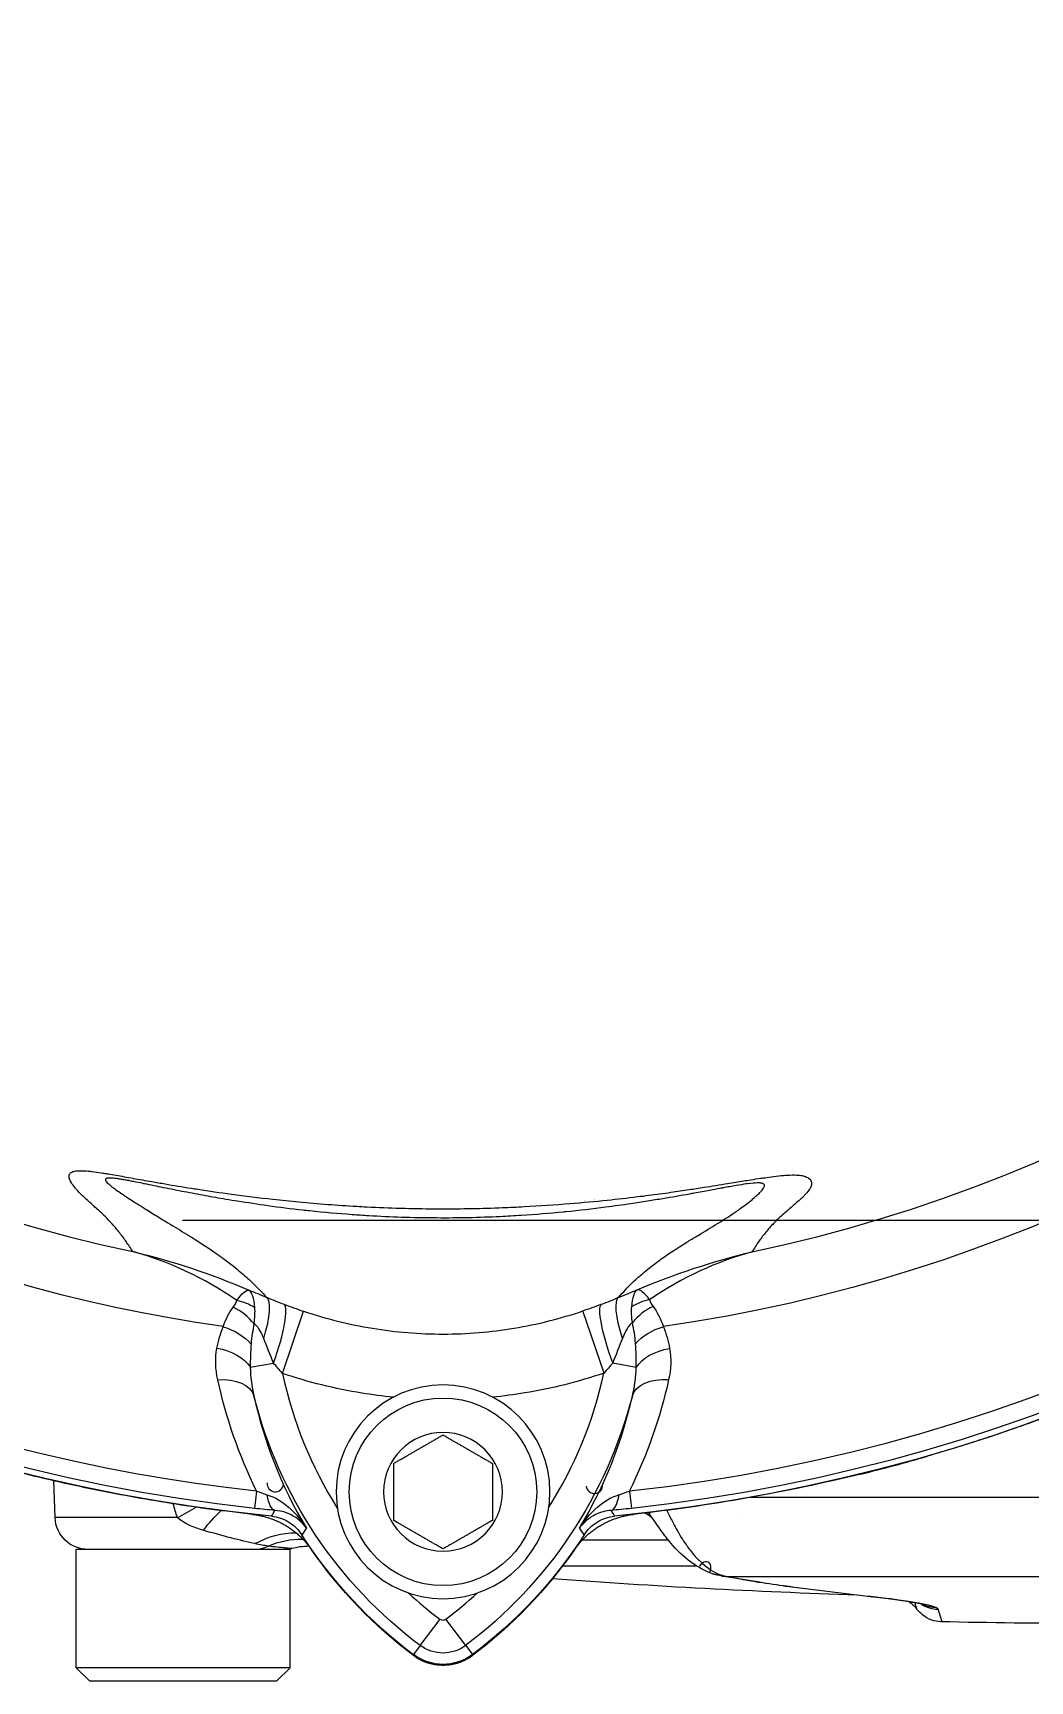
# Model space of a CAD drawing. Header units: millimetres. Extents: x 553637 to 584936, y 5008 to 53898.
# Drawn here: x 559828.5 to 559889.1, y 33116 to 33216.2 of the extents above; entities that cross this region are included whole.
import ezdxf

# ---------------------------------------------------------------- set-up
doc = ezdxf.new("R2010")
doc.units = ezdxf.units.MM
doc.header["$LTSCALE"] = 10
doc.header["$MEASUREMENT"] = 0
doc.layers.add('2', color=2, linetype='Continuous')

msp = doc.modelspace()

# ---------------------------------------------------------------- linework, layer by layer
at = {"layer": '2'}
msp.add_line((559897.56, 33143.99, 9.82), (559837.56, 33143.99, 9.82), dxfattribs=at)
at = {"layer": '2', "extrusion": (-1, 1.31047e-06, 1.33332e-29)}
for p, q in [((559843.65, 33134.69), (559844.92, 33138.47)), ((559863.2, 33134.71), (559861.92, 33138.49)), ((559841.69, 33135.06), (559843.1, 33135.32)), ((559865.16, 33135.05), (559863.73, 33135.32)), ((559829.83, 33125.92), (559829.75, 33128.16)), ((559842.07, 33127.54), (559841.95, 33126.48)), ((559864.75, 33127.54), (559864.87, 33126.48)), ((559916.7, 33127.14), (559872.08, 33127.14)), ((559837.26, 33125.92), (559829.83, 33125.92)), ((559844.11, 33123.99), (559831.11, 33123.99)), ((559831.11, 33116.79), (559831.11, 33123.99)), ((559844.11, 33116.79), (559844.11, 33123.99)), ((559867.12, 33124.55), (559861.87, 33124.55)), ((559860.7, 33122.99), (559868.8, 33122.99)), ((559870.61, 33122.35), (559914.6, 33122.35)), ((559873.94, 33121.81), (559873.94, 33121.81)), ((559882.11, 33120.74), (559882.21, 33120.36)), ((559883.76, 33119.58), (559883.52, 33120.36)), ((559852.03, 33118.15), (559853.23, 33119.75)), ((559854.79, 33118.15), (559853.59, 33119.75)), ((559852.03, 33118.15), (559851.61, 33117.59)), ((559854.79, 33118.15), (559855.2, 33117.59)), ((559844.11, 33116.79), (559831.11, 33116.79)), ((559831.91, 33115.99), (559831.11, 33116.79)), ((559843.31, 33115.99), (559844.11, 33116.79)), ((559831.91, 33115.99), (559843.31, 33115.99))]:
    msp.add_line(p, q, dxfattribs=at)
at = {"layer": '2', "extrusion": (3.3667e-22, 2.56909e-16, -1)}
for radius in [6.5, 3.61]:
    msp.add_circle((-559853.41, 33127.49), radius, dxfattribs=at)
at = {"layer": '2'}
msp.add_circle((559853.41, 33127.49), 5.7, dxfattribs=at)
for centre, radius, start, end in [((559853.41, 33231.49), 91.36, 101.9162, 258.0836), ((559853.41, 33231.49), 91.36, 281.878, 78.1218), ((559853.41, 33231.49), 104.56, 276.2287, 353.7751), ((559853.41, 33231.49), 104.56, 200.1521, 263.7751), ((559868.38, 33140), 25.3, 192.1333, 212.2334), ((559838.28, 33140.15), 25.5, 327.6578, 347.6869), ((559853.41, 33231.48), 106, 283.8639, 286.1361), ((559843.21, 33127.99), 0.5, 174.6504, 354.6504), ((559862.62, 33127.89), 0.5, 185.3547, 5.3547), ((559868.38, 33140), 25.3, 227.5579, 233.2015), ((559838.28, 33140.15), 25.5, 306.8698, 312.457), ((559853.41, 33119.99), 0.3, 233.13, 306.8698)]:
    msp.add_arc(centre, radius, start, end, dxfattribs=at)
at = {"layer": '2', "extrusion": (3.3667e-22, 2.56909e-16, -1)}
for centre, radius, start, end in [((-559853.41, 33231.49), 105.99, 275.6479, 354.351), ((-559853.41, 33231.49), 105.99, 185.6479, 264.351), ((-559853.41, 33231.49), 105.63, 276.2249, 353.7714), ((-559853.41, 33231.49), 105.63, 186.2249, 263.7714), ((-559853.41, 33231.49), 94.9, 188.0915, 261.884), ((-559853.41, 33231.49), 94.9, 278.0915, 341.1672), ((-559868.38, 33140), 27.3, 306.8037, 345.8341), ((-559838.28, 33140.15), 27.5, 194.3449, 233.1302), ((-559879.81, 33132.96), 4.5, 226.9722, 227.1597), ((-559879.81, 33132.96), 4.5, 282.8403, 283.0287), ((-559831.82, 33125.99), 2, 270.0001, 358.0001), ((-559868.38, 33140), 27.99, 306.8053, 327.2755), ((-559838.28, 33140.15), 28.2, 212.7999, 233.1302), ((-559892.61, 33560.63), 439.64, 271.8257, 274.2449), ((-559880.63, 33119.15), 2, 123.9348, 142.5477), ((-559892.61, 33528.58), 409.09, 268.7485, 271.2516), ((-559853.41, 33119.99), 2.3, 233.1302, 306.87), ((-559853.41, 33119.99), 2.99, 233.1302, 306.87)]:
    msp.add_arc(centre, radius, start, end, dxfattribs=at)
for centre, major_axis, ratio, start_param, end_param in [((559840.59, 33137.12), (-2.4, 0.71), 0.810051, 1.446094, 1.924912), ((559864.5, 33135.18), (-1.42, 3.74), 0.168615, -1.467827, -0.059072), ((559865.7, 33135.66), (-1.57, 3.68), 0.221611, -1.156846, -0.052714), ((559839.82, 33135.93), (-2.32, 0.94), 0.6313, 1.41416, 2.250939), ((559867.03, 33135.94), (-2.32, -0.93), 0.631919, 0.889402, 1.723254), ((559839.43, 33134.64), (-2.46, 0.44), 0.64256, 1.548457, 2.609814), ((559867.42, 33134.62), (-2.46, -0.42), 0.642659, 0.526226, 1.587579), ((559839.49, 33132.71), (-2.44, -0.55), 0.617656, 1.799084, 3.097202), ((559867.35, 33132.72), (-2.44, 0.55), 0.61716, 0.044369, 1.340389), ((559843.48, 33129.34), (-0.26, -2.99), 0.275932, 0.036317, 0.800399), ((559837.03, 33125.74), (-4.44, -2.5), 0.008339, 1.627164, 1.888203), ((559839.58, 33123.01), (-2.69, -4.33), 0.359614, 1.852564, 2.200678), ((559850.73, 33125.15), (8.91, -0.97), 0.000014, 3.112108, 3.140353), ((559861.78, 33125.77), (-3.21, -0.35), 0.000022, -3.138682, -3.092637), ((559867.64, 33127.21), (-1.61, -1.19), 0.291561, 0, 0.331121), ((559843.81, 33120.13), (-3.12, -4.04), 0.87386, 2.019779, 2.558638), ((559842.09, 33125.99), (0, -2), 0.776204, 5.827424, 6.283185), ((559844.52, 33119.61), (-2.89, -4.2), 0.943611, 2.147553, 2.583501), ((559863.38, 33135.1), (16.86, -17.51), 0.864578, 1.385326, 1.756266), ((559849.36, 33121.92), (-3.97, 2.09), 0.021488, -0.043382, -0.040792), ((559843.43, 33135.1), (-16.86, -17.51), 0.864578, -1.756266, -1.385326), ((559857.43, 33121.91), (3.99, 2.1), 0.021433, 0.040673, 0.044184), ((559869.32, 33122.78), (-0.159, -0.474), 0.678254, 1.75584, 4.897433), ((559879.88, 33120.58), (-3.64, 0.24), 0.111541, -3.421167, -3.183985), ((559853.92, 33120.33), (-1.86, 2.35), 0.133039, 3.141596, 3.148252)]:
    msp.add_ellipse(centre, major_axis=major_axis, ratio=ratio, start_param=start_param, end_param=end_param, dxfattribs=at)
at = {"layer": '2'}
for centre, major_axis, ratio, start_param, end_param in [((559841.07, 33135.66), (-1.57, -3.68), 0.237822, 1.98859, 3.088358), ((559842.3, 33135.17), (-1.41, -3.74), 0.17634, 1.67724, 3.083531), ((559761.86, 33232.98), (-112.65, 85.87), 0.396405, 2.880715, 2.899209), ((559866.24, 33137.15), (-2.39, -0.72), 0.813327, -1.699688, -1.229841), ((559840.39, 33136.81), (-1.79, 1.74), 0.69597, 4.517015, 5.186106), ((559866.45, 33136.85), (-1.78, -1.76), 0.698392, -2.053067, -1.393924), ((559863.34, 33129.34), (-0.26, 2.99), 0.276748, 3.177919, 3.941499), ((559870.72, 33124.34), (0.34, 1.97), 0.737239, 6.023578, 6.024808), ((559870.44, 33124.41), (-0.64, -1.9), 0.678253, 0, 0.301748), ((559870.72, 33124.34), (0.34, 1.97), 0.737239, 3.141593, 3.298035), ((559872.75, 33123.99), (0.32, 1.97), 0.744152, 3.141593, 3.291138), ((559874.39, 33123.75), (0.27, 1.98), 0.682034, 3.141593, 3.272403), ((559879.63, 33123.11), (0.22, 1.99), 0.687067, 3.141593, 3.256367), ((559883.56, 33122.35), (-1.91, -0.59), 0.997905, 0.717961, 1.251218), ((559883.43, 33122.46), (-0.84, -1.81), 0.98699, 0.028233, 0.418273), ((559852.9, 33120.33), (-1.86, -2.35), 0.133014, 0, 0.006658)]:
    msp.add_ellipse(centre, major_axis=major_axis, ratio=ratio, start_param=start_param, end_param=end_param, dxfattribs=at)
for points, degree, knots in [([(559958.73, 33219.56), (559957.13, 33205.36), (559953.12, 33191.42), (559946.79, 33178.3), (559932.09, 33157.72), (559912.21, 33142.33), (559902.95, 33136.86), (559893.09, 33132.62), (559882.87, 33129.66)], 5, [-0.9996129, -0.9996129, -0.9996129, -0.9996129, -0.9996129, -0.9996129, -0.5, -0.5, -0.5, -0.1279723, -0.1279723, -0.1279723, -0.1279723, -0.1279723, -0.1279723]), ([(559834.54, 33142.1), (559834.42, 33142.3), (559834.28, 33142.5), (559834.14, 33142.71), (559834.08, 33142.8), (559834.02, 33142.88), (559833.95, 33142.97), (559833.89, 33143.05), (559833.82, 33143.14), (559833.75, 33143.23), (559833.62, 33143.4), (559833.47, 33143.58), (559833.31, 33143.76), (559833.27, 33143.8), (559833.23, 33143.84), (559833.19, 33143.88), (559833.06, 33144.03), (559832.92, 33144.17), (559832.77, 33144.32), (559832.76, 33144.33), (559832.74, 33144.35), (559832.72, 33144.37), (559832.55, 33144.53), (559832.36, 33144.7), (559832.17, 33144.87), (559832.16, 33144.88), (559832.15, 33144.89), (559832.14, 33144.9), (559831.96, 33145.06), (559831.78, 33145.23), (559831.6, 33145.39), (559831.57, 33145.42), (559831.53, 33145.46), (559831.49, 33145.49), (559831.35, 33145.63), (559831.22, 33145.76), (559831.11, 33145.89), (559831.05, 33145.95), (559831.01, 33146.01), (559830.96, 33146.07), (559830.89, 33146.16), (559830.83, 33146.25), (559830.78, 33146.33), (559830.78, 33146.34), (559830.77, 33146.35), (559830.77, 33146.35), (559830.73, 33146.43), (559830.7, 33146.51), (559830.68, 33146.58), (559830.67, 33146.64), (559830.66, 33146.7), (559830.68, 33146.75), (559830.68, 33146.77), (559830.69, 33146.78), (559830.69, 33146.79), (559830.71, 33146.84), (559830.75, 33146.88), (559830.8, 33146.91), (559830.83, 33146.93), (559830.86, 33146.94), (559830.9, 33146.96), (559830.96, 33146.98), (559831.04, 33147), (559831.15, 33147.01), (559831.23, 33147.01), (559831.34, 33147.02), (559831.47, 33147.01), (559831.48, 33147.01), (559831.49, 33147.01), (559831.5, 33147.01), (559831.63, 33147.01), (559831.78, 33146.99), (559831.96, 33146.98), (559831.99, 33146.97), (559832.02, 33146.97), (559832.06, 33146.96), (559832.23, 33146.94), (559832.43, 33146.92), (559832.65, 33146.88), (559832.69, 33146.88), (559832.74, 33146.87), (559832.78, 33146.86), (559832.88, 33146.85), (559832.97, 33146.83), (559833.07, 33146.82), (559833.21, 33146.79), (559833.37, 33146.77), (559833.53, 33146.74), (559833.85, 33146.68), (559834.2, 33146.62), (559834.56, 33146.56), (559834.57, 33146.56), (559834.57, 33146.56), (559834.57, 33146.55), (559834.94, 33146.49), (559835.32, 33146.42), (559835.71, 33146.35), (559835.98, 33146.31), (559836.25, 33146.26), (559836.52, 33146.21), (559837.03, 33146.12), (559837.56, 33146.04), (559838.09, 33145.95), (559838.23, 33145.93), (559838.37, 33145.91), (559838.51, 33145.89), (559839.18, 33145.78), (559839.86, 33145.68), (559840.54, 33145.59), (559840.54, 33145.59), (559840.55, 33145.59), (559840.55, 33145.59), (559841.38, 33145.48), (559842.22, 33145.37), (559843.07, 33145.28), (559843.59, 33145.22), (559844.12, 33145.17), (559844.64, 33145.12), (559845.81, 33145.01), (559846.99, 33144.92), (559848.16, 33144.85), (559848.37, 33144.84), (559848.57, 33144.83), (559848.78, 33144.82), (559850.15, 33144.75), (559851.53, 33144.71), (559852.91, 33144.7), (559853.03, 33144.7), (559853.15, 33144.7), (559853.27, 33144.7), (559854.52, 33144.7), (559855.78, 33144.72), (559857.03, 33144.77), (559857.47, 33144.79), (559857.91, 33144.81), (559858.35, 33144.83), (559859.28, 33144.88), (559860.21, 33144.94), (559861.14, 33145.02), (559861.89, 33145.08), (559862.65, 33145.15), (559863.4, 33145.23), (559864.01, 33145.29), (559864.62, 33145.36), (559865.23, 33145.44), (559865.46, 33145.46), (559865.69, 33145.49), (559865.91, 33145.52), (559866.37, 33145.58), (559866.82, 33145.64), (559867.27, 33145.7), (559867.64, 33145.76), (559868.01, 33145.81), (559868.37, 33145.87), (559868.68, 33145.91), (559868.98, 33145.96), (559869.28, 33146.01), (559869.77, 33146.08), (559870.25, 33146.16), (559870.71, 33146.24), (559870.88, 33146.26), (559871.04, 33146.29), (559871.21, 33146.32), (559871.53, 33146.37), (559871.83, 33146.42), (559872.12, 33146.46), (559872.34, 33146.5), (559872.54, 33146.53), (559872.73, 33146.56), (559872.81, 33146.57), (559872.9, 33146.58), (559872.97, 33146.59), (559873.17, 33146.62), (559873.34, 33146.64), (559873.5, 33146.66), (559873.73, 33146.69), (559873.93, 33146.71), (559874.11, 33146.73), (559874.18, 33146.73), (559874.24, 33146.74), (559874.3, 33146.74), (559874.56, 33146.76), (559874.75, 33146.76), (559874.91, 33146.75), (559874.97, 33146.75), (559875.04, 33146.74), (559875.09, 33146.74), (559875.2, 33146.72), (559875.29, 33146.71), (559875.37, 33146.68), (559875.43, 33146.67), (559875.48, 33146.65), (559875.52, 33146.63), (559875.57, 33146.61), (559875.6, 33146.59), (559875.64, 33146.57), (559875.68, 33146.54), (559875.72, 33146.51), (559875.74, 33146.47), (559875.8, 33146.4), (559875.82, 33146.33), (559875.82, 33146.25), (559875.82, 33146.18), (559875.81, 33146.11), (559875.78, 33146.04), (559875.75, 33145.97), (559875.71, 33145.9), (559875.66, 33145.83), (559875.58, 33145.73), (559875.49, 33145.62), (559875.38, 33145.5), (559875.33, 33145.45), (559875.28, 33145.4), (559875.22, 33145.35), (559875.07, 33145.21), (559874.89, 33145.06), (559874.72, 33144.91), (559874.69, 33144.89), (559874.67, 33144.86), (559874.64, 33144.84), (559874.55, 33144.76), (559874.46, 33144.68), (559874.37, 33144.61), (559874.26, 33144.51), (559874.15, 33144.42), (559874.05, 33144.33), (559874.04, 33144.32), (559874.04, 33144.32), (559874.03, 33144.31), (559873.85, 33144.15), (559873.69, 33144), (559873.55, 33143.85), (559873.52, 33143.81), (559873.49, 33143.78), (559873.46, 33143.75), (559873.28, 33143.57), (559873.13, 33143.39), (559872.99, 33143.21), (559872.91, 33143.12), (559872.84, 33143.03), (559872.77, 33142.94), (559872.71, 33142.86), (559872.66, 33142.78), (559872.6, 33142.7), (559872.46, 33142.49), (559872.33, 33142.29), (559872.21, 33142.08)], 3, [0, 0, 0, 0, 0.0073551, 0.0073551, 0.0073551, 0.010394, 0.010394, 0.010394, 0.013396, 0.013396, 0.013396, 0.0194312, 0.0194312, 0.0194312, 0.0207879, 0.0207879, 0.0207879, 0.0254574, 0.0254574, 0.0254574, 0.0259849, 0.0259849, 0.0259849, 0.0311819, 0.0311819, 0.0311819, 0.0314695, 0.0314695, 0.0314695, 0.0363788, 0.0363788, 0.0363788, 0.0374781, 0.0374781, 0.0374781, 0.0415758, 0.0415758, 0.0415758, 0.0435015, 0.0435015, 0.0435015, 0.0465214, 0.0465214, 0.0465214, 0.0467728, 0.0467728, 0.0467728, 0.0495477, 0.0495477, 0.0495477, 0.0519698, 0.0519698, 0.0519698, 0.0525741, 0.0525741, 0.0525741, 0.0545682, 0.0545682, 0.0545682, 0.0555941, 0.0555941, 0.0555941, 0.0571667, 0.0571667, 0.0571667, 0.058466, 0.058466, 0.058466, 0.0585631, 0.0585631, 0.0585631, 0.0597652, 0.0597652, 0.0597652, 0.0599771, 0.0599771, 0.0599771, 0.0610645, 0.0610645, 0.0610645, 0.061284, 0.061284, 0.061284, 0.0617141, 0.0617141, 0.0617141, 0.0623637, 0.0623637, 0.0623637, 0.0636522, 0.0636522, 0.0636522, 0.063663, 0.063663, 0.063663, 0.0649622, 0.0649622, 0.0649622, 0.0658562, 0.0658562, 0.0658562, 0.0675607, 0.0675607, 0.0675607, 0.0680166, 0.0680166, 0.0680166, 0.0701483, 0.0701483, 0.0701483, 0.0701592, 0.0701592, 0.0701592, 0.0727577, 0.0727577, 0.0727577, 0.0743701, 0.0743701, 0.0743701, 0.0779546, 0.0779546, 0.0779546, 0.0785782, 0.0785782, 0.0785782, 0.0827837, 0.0827837, 0.0827837, 0.0831516, 0.0831516, 0.0831516, 0.0869947, 0.0869947, 0.0869947, 0.0883486, 0.0883486, 0.0883486, 0.091215, 0.091215, 0.091215, 0.0935456, 0.0935456, 0.0935456, 0.0954408, 0.0954408, 0.0954408, 0.096144, 0.096144, 0.096144, 0.0975681, 0.0975681, 0.0975681, 0.0987425, 0.0987425, 0.0987425, 0.0997244, 0.0997244, 0.0997244, 0.101341, 0.101341, 0.101341, 0.1019302, 0.1019302, 0.1019302, 0.1030834, 0.1030834, 0.1030834, 0.1039395, 0.1039395, 0.1039395, 0.1043182, 0.1043182, 0.1043182, 0.1052388, 0.1052388, 0.1052388, 0.106538, 0.106538, 0.106538, 0.1070452, 0.1070452, 0.1070452, 0.1091365, 0.1091365, 0.1091365, 0.1100122, 0.1100122, 0.1100122, 0.111735, 0.111735, 0.111735, 0.1130497, 0.1130497, 0.1130497, 0.1143335, 0.1143335, 0.1143335, 0.1161082, 0.1161082, 0.1161082, 0.1195304, 0.1195304, 0.1195304, 0.1222454, 0.1222454, 0.1222454, 0.1247274, 0.1247274, 0.1247274, 0.1283459, 0.1283459, 0.1283459, 0.1299244, 0.1299244, 0.1299244, 0.1344207, 0.1344207, 0.1344207, 0.1351214, 0.1351214, 0.1351214, 0.137456, 0.137456, 0.137456, 0.1403183, 0.1403183, 0.1403183, 0.1404934, 0.1404934, 0.1404934, 0.1455153, 0.1455153, 0.1455153, 0.1465796, 0.1465796, 0.1465796, 0.1526784, 0.1526784, 0.1526784, 0.1559093, 0.1559093, 0.1559093, 0.158787, 0.158787, 0.158787, 0.1663032, 0.1663032, 0.1663032, 0.1663032]), ([(559864.09, 33139.31), (559864.35, 33139.62), (559864.64, 33139.93), (559864.98, 33140.26), (559865, 33140.28), (559865.02, 33140.29), (559865.04, 33140.31), (559865.25, 33140.51), (559865.48, 33140.71), (559865.74, 33140.92), (559865.88, 33141.04), (559866.03, 33141.16), (559866.2, 33141.29), (559866.32, 33141.38), (559866.45, 33141.48), (559866.59, 33141.58), (559866.71, 33141.67), (559866.84, 33141.76), (559866.97, 33141.85), (559867.18, 33141.99), (559867.4, 33142.14), (559867.63, 33142.29), (559867.71, 33142.34), (559867.8, 33142.4), (559867.89, 33142.45), (559868, 33142.52), (559868.11, 33142.59), (559868.23, 33142.67), (559868.44, 33142.79), (559868.65, 33142.92), (559868.87, 33143.05), (559868.9, 33143.07), (559868.93, 33143.09), (559868.96, 33143.1), (559869.33, 33143.33), (559869.73, 33143.57), (559870.11, 33143.81), (559870.13, 33143.82), (559870.15, 33143.83), (559870.18, 33143.85), (559870.54, 33144.07), (559870.91, 33144.31), (559871.24, 33144.54), (559871.29, 33144.57), (559871.34, 33144.61), (559871.39, 33144.64), (559871.51, 33144.73), (559871.63, 33144.82), (559871.75, 33144.9), (559871.91, 33145.02), (559872.06, 33145.14), (559872.2, 33145.25), (559872.27, 33145.31), (559872.33, 33145.37), (559872.39, 33145.42), (559872.46, 33145.48), (559872.52, 33145.54), (559872.58, 33145.59), (559872.65, 33145.65), (559872.71, 33145.72), (559872.76, 33145.78), (559872.8, 33145.82), (559872.84, 33145.86), (559872.86, 33145.9), (559872.91, 33145.96), (559872.94, 33146.02), (559872.95, 33146.08), (559872.96, 33146.1), (559872.96, 33146.13), (559872.95, 33146.15), (559872.94, 33146.17), (559872.93, 33146.19), (559872.91, 33146.2), (559872.89, 33146.22), (559872.87, 33146.23), (559872.84, 33146.24), (559872.82, 33146.25), (559872.8, 33146.25), (559872.77, 33146.26), (559872.75, 33146.26), (559872.73, 33146.26), (559872.71, 33146.26), (559872.69, 33146.27), (559872.66, 33146.27), (559872.62, 33146.27), (559872.59, 33146.27), (559872.56, 33146.27), (559872.52, 33146.27), (559872.37, 33146.27), (559872.18, 33146.25), (559871.92, 33146.22), (559871.9, 33146.21), (559871.88, 33146.21), (559871.85, 33146.21), (559871.67, 33146.18), (559871.46, 33146.15), (559871.24, 33146.11), (559871.11, 33146.09), (559870.97, 33146.07), (559870.83, 33146.04), (559870.71, 33146.02), (559870.58, 33146), (559870.45, 33145.97), (559870.38, 33145.96), (559870.31, 33145.95), (559870.25, 33145.93), (559870.05, 33145.9), (559869.84, 33145.86), (559869.64, 33145.82), (559869.32, 33145.76), (559869, 33145.7), (559868.68, 33145.65), (559868.58, 33145.63), (559868.49, 33145.61), (559868.39, 33145.59), (559867.86, 33145.5), (559867.32, 33145.4), (559866.78, 33145.31), (559866.47, 33145.26), (559866.16, 33145.21), (559865.85, 33145.16), (559865.51, 33145.11), (559865.17, 33145.05), (559864.83, 33145), (559864.32, 33144.93), (559863.81, 33144.86), (559863.3, 33144.79), (559862.49, 33144.69), (559861.68, 33144.59), (559860.87, 33144.51), (559860.83, 33144.51), (559860.78, 33144.51), (559860.74, 33144.5), (559859.88, 33144.42), (559859.03, 33144.35), (559858.17, 33144.29), (559857.75, 33144.27), (559857.32, 33144.24), (559856.89, 33144.22), (559855.61, 33144.16), (559854.32, 33144.13), (559853.04, 33144.14), (559852.99, 33144.14), (559852.94, 33144.14), (559852.9, 33144.14), (559851.56, 33144.15), (559850.23, 33144.19), (559848.89, 33144.27), (559848.56, 33144.29), (559848.23, 33144.31), (559847.89, 33144.34), (559847.03, 33144.4), (559846.18, 33144.47), (559845.32, 33144.57), (559845.17, 33144.58), (559845.03, 33144.6), (559844.88, 33144.61), (559844.17, 33144.69), (559843.46, 33144.78), (559842.76, 33144.88), (559842.14, 33144.97), (559841.53, 33145.06), (559840.91, 33145.16), (559840.68, 33145.19), (559840.44, 33145.23), (559840.2, 33145.27), (559839.79, 33145.34), (559839.38, 33145.42), (559838.97, 33145.49), (559838.53, 33145.57), (559838.1, 33145.65), (559837.67, 33145.73), (559837.47, 33145.77), (559837.27, 33145.81), (559837.07, 33145.85), (559836.85, 33145.9), (559836.63, 33145.94), (559836.41, 33145.98), (559836.03, 33146.06), (559835.64, 33146.14), (559835.26, 33146.22), (559835.23, 33146.22), (559835.2, 33146.23), (559835.17, 33146.24), (559834.97, 33146.28), (559834.77, 33146.32), (559834.58, 33146.35), (559834.48, 33146.37), (559834.39, 33146.39), (559834.3, 33146.41), (559834.2, 33146.42), (559834.12, 33146.44), (559834.03, 33146.45), (559833.95, 33146.47), (559833.87, 33146.48), (559833.79, 33146.5), (559833.78, 33146.5), (559833.76, 33146.5), (559833.75, 33146.5), (559833.67, 33146.52), (559833.59, 33146.53), (559833.52, 33146.54), (559833.42, 33146.55), (559833.32, 33146.56), (559833.25, 33146.56), (559833.24, 33146.56), (559833.24, 33146.56), (559833.23, 33146.56), (559833.19, 33146.57), (559833.16, 33146.57), (559833.13, 33146.57), (559833.1, 33146.57), (559833.08, 33146.57), (559833.06, 33146.57), (559833.01, 33146.56), (559832.97, 33146.56), (559832.95, 33146.55), (559832.94, 33146.55), (559832.93, 33146.54), (559832.92, 33146.54), (559832.87, 33146.52), (559832.87, 33146.48), (559832.88, 33146.44), (559832.89, 33146.4), (559832.92, 33146.37), (559832.95, 33146.33), (559833.01, 33146.27), (559833.08, 33146.2), (559833.16, 33146.14), (559833.22, 33146.08), (559833.29, 33146.03), (559833.37, 33145.97), (559833.45, 33145.91), (559833.54, 33145.85), (559833.63, 33145.78), (559833.74, 33145.71), (559833.84, 33145.64), (559833.95, 33145.56), (559834.03, 33145.51), (559834.11, 33145.46), (559834.19, 33145.4), (559834.33, 33145.31), (559834.47, 33145.22), (559834.61, 33145.13), (559834.67, 33145.09), (559834.73, 33145.05), (559834.79, 33145.02), (559834.96, 33144.91), (559835.13, 33144.8), (559835.3, 33144.7), (559835.33, 33144.67), (559835.37, 33144.65), (559835.41, 33144.63), (559835.82, 33144.37), (559836.24, 33144.12), (559836.64, 33143.87), (559836.65, 33143.86), (559836.66, 33143.86), (559836.68, 33143.85), (559837.07, 33143.61), (559837.45, 33143.38), (559837.81, 33143.16), (559837.87, 33143.12), (559837.93, 33143.08), (559838, 33143.04), (559838.3, 33142.86), (559838.58, 33142.68), (559838.85, 33142.51), (559838.96, 33142.43), (559839.07, 33142.36), (559839.18, 33142.29), (559839.38, 33142.15), (559839.56, 33142.02), (559839.74, 33141.9), (559839.89, 33141.79), (559840.04, 33141.69), (559840.18, 33141.58), (559840.29, 33141.5), (559840.4, 33141.41), (559840.51, 33141.33), (559840.69, 33141.19), (559840.85, 33141.06), (559841, 33140.93), (559841.26, 33140.72), (559841.48, 33140.52), (559841.7, 33140.32), (559841.71, 33140.31), (559841.73, 33140.29), (559841.74, 33140.28), (559842.09, 33139.94), (559842.4, 33139.63), (559842.68, 33139.32)], 3, [0.0018479, 0.0018479, 0.0018479, 0.0018479, 0.0121133, 0.0121133, 0.0121133, 0.0127031, 0.0127031, 0.0127031, 0.0188736, 0.0188736, 0.0188736, 0.0223787, 0.0223787, 0.0223787, 0.0250709, 0.0250709, 0.0250709, 0.0275114, 0.0275114, 0.0275114, 0.0312918, 0.0312918, 0.0312918, 0.0326441, 0.0326441, 0.0326441, 0.0343812, 0.0343812, 0.0343812, 0.0373916, 0.0373916, 0.0373916, 0.0377768, 0.0377768, 0.0377768, 0.0429096, 0.0429096, 0.0429096, 0.0431809, 0.0431809, 0.0431809, 0.0480423, 0.0480423, 0.0480423, 0.0487612, 0.0487612, 0.0487612, 0.0506086, 0.0506086, 0.0506086, 0.053175, 0.053175, 0.053175, 0.0544226, 0.0544226, 0.0544226, 0.0557413, 0.0557413, 0.0557413, 0.0572514, 0.0572514, 0.0572514, 0.0583077, 0.0583077, 0.0583077, 0.060004, 0.060004, 0.060004, 0.060874, 0.060874, 0.060874, 0.0615156, 0.0615156, 0.0615156, 0.0621572, 0.0621572, 0.0621572, 0.0625398, 0.0625398, 0.0625398, 0.0627988, 0.0627988, 0.0627988, 0.0631196, 0.0631196, 0.0631196, 0.0634404, 0.0634404, 0.0634404, 0.0646123, 0.0646123, 0.0646123, 0.0647236, 0.0647236, 0.0647236, 0.0655306, 0.0655306, 0.0655306, 0.0660067, 0.0660067, 0.0660067, 0.0664281, 0.0664281, 0.0664281, 0.0666483, 0.0666483, 0.0666483, 0.0672899, 0.0672899, 0.0672899, 0.068274, 0.068274, 0.068274, 0.0685731, 0.0685731, 0.0685731, 0.0701996, 0.0701996, 0.0701996, 0.0711395, 0.0711395, 0.0711395, 0.0721654, 0.0721654, 0.0721654, 0.0737058, 0.0737058, 0.0737058, 0.0761381, 0.0761381, 0.0761381, 0.0762722, 0.0762722, 0.0762722, 0.0788385, 0.0788385, 0.0788385, 0.0801259, 0.0801259, 0.0801259, 0.0839712, 0.0839712, 0.0839712, 0.0841163, 0.0841163, 0.0841163, 0.08811, 0.08811, 0.08811, 0.0891039, 0.0891039, 0.0891039, 0.0916703, 0.0916703, 0.0916703, 0.0921058, 0.0921058, 0.0921058, 0.0942366, 0.0942366, 0.0942366, 0.0960856, 0.0960856, 0.0960856, 0.096803, 0.096803, 0.096803, 0.098052, 0.098052, 0.098052, 0.0993693, 0.0993693, 0.0993693, 0.0999837, 0.0999837, 0.0999837, 0.1006525, 0.1006525, 0.1006525, 0.1018379, 0.1018379, 0.1018379, 0.1019357, 0.1019357, 0.1019357, 0.1025773, 0.1025773, 0.1025773, 0.1028981, 0.1028981, 0.1028981, 0.1032189, 0.1032189, 0.1032189, 0.1035397, 0.1035397, 0.1035397, 0.1036043, 0.1036043, 0.1036043, 0.1039607, 0.1039607, 0.1039607, 0.1045021, 0.1045021, 0.1045021, 0.1045384, 0.1045384, 0.1045384, 0.1048228, 0.1048228, 0.1048228, 0.1050634, 0.1050634, 0.1050634, 0.1056024, 0.1056024, 0.1056024, 0.1057852, 0.1057852, 0.1057852, 0.1070684, 0.1070684, 0.1070684, 0.1081086, 0.1081086, 0.1081086, 0.1096348, 0.1096348, 0.1096348, 0.1108505, 0.1108505, 0.1108505, 0.1122011, 0.1122011, 0.1122011, 0.1136876, 0.1136876, 0.1136876, 0.1147675, 0.1147675, 0.1147675, 0.1165575, 0.1165575, 0.1165575, 0.1173338, 0.1173338, 0.1173338, 0.119428, 0.119428, 0.119428, 0.1199002, 0.1199002, 0.1199002, 0.1250329, 0.1250329, 0.1250329, 0.1251685, 0.1251685, 0.1251685, 0.1301656, 0.1301656, 0.1301656, 0.1310495, 0.1310495, 0.1310495, 0.1352983, 0.1352983, 0.1352983, 0.1371139, 0.1371139, 0.1371139, 0.140431, 0.140431, 0.140431, 0.1432311, 0.1432311, 0.1432311, 0.1455637, 0.1455637, 0.1455637, 0.1493238, 0.1493238, 0.1493238, 0.1553941, 0.1553941, 0.1553941, 0.1558291, 0.1558291, 0.1558291, 0.1660946, 0.1660946, 0.1660946, 0.1660946]), ([(559864.09, 33139.31), (559864.28, 33139.4), (559864.47, 33139.47), (559864.66, 33139.55), (559864.85, 33139.63), (559865.04, 33139.7), (559865.22, 33139.77)], 3, [0.000000252, 0.000000252, 0.000000252, 0.000000252, 0.000637184, 0.000637184, 0.000637184, 0.001274368, 0.001274368, 0.001274368, 0.001274368]), ([(559842.51, 33136.81), (559842.44, 33136.98), (559842.37, 33137.14), (559842.28, 33137.3), (559842.25, 33137.34), (559842.23, 33137.38), (559842.2, 33137.42), (559842.18, 33137.45), (559842.16, 33137.48), (559842.14, 33137.5), (559842.08, 33137.58), (559842.01, 33137.65), (559841.92, 33137.7)], 3, [0, 0, 0, 0, 0.00054576, 0.00054576, 0.00054576, 0.0006822, 0.0006822, 0.0006822, 0.00078453, 0.00078453, 0.00078453, 0.00109152, 0.00109152, 0.00109152, 0.00109152]), ([(559864.93, 33137.76), (559864.85, 33137.72), (559864.78, 33137.66), (559864.72, 33137.58), (559864.7, 33137.56), (559864.69, 33137.54), (559864.68, 33137.52), (559864.66, 33137.51), (559864.65, 33137.49), (559864.64, 33137.48), (559864.61, 33137.43), (559864.59, 33137.38), (559864.56, 33137.34), (559864.51, 33137.25), (559864.47, 33137.16), (559864.43, 33137.08), (559864.39, 33136.99), (559864.36, 33136.91), (559864.32, 33136.82)], 3, [0, 0, 0, 0, 0.000289335, 0.000289335, 0.000289335, 0.000361669, 0.000361669, 0.000361669, 0.000415919, 0.000415919, 0.000415919, 0.00057867, 0.00057867, 0.00057867, 0.000868006, 0.000868006, 0.000868006, 0.001157341, 0.001157341, 0.001157341, 0.001157341]), ([(559850.39, 33133.24), (559849.74, 33133.31), (559849.1, 33133.39), (559848.47, 33133.49), (559846.83, 33133.76), (559845.23, 33134.15), (559843.65, 33134.69)], 3, [0.012923948, 0.012923948, 0.012923948, 0.012923948, 0.014856193, 0.014856193, 0.014856193, 0.019798721, 0.019798721, 0.019798721, 0.019798721]), ([(559863.2, 33134.71), (559861.62, 33134.17), (559860.01, 33133.77), (559858.38, 33133.5), (559857.73, 33133.4), (559857.08, 33133.31), (559856.42, 33133.24)], 3, [0, 0, 0, 0, 0.004955566, 0.004955566, 0.004955566, 0.006928103, 0.006928103, 0.006928103, 0.006928103]), ([(559878.81, 33128.57), (559876.53, 33128.01), (559874.24, 33127.53), (559869.63, 33126.71), (559867.32, 33126.38), (559864.99, 33126.12)], 3, [0.000001, 0.000001, 0.000001, 0.000001, 0.702175, 0.702175, 1.40435, 1.40435, 1.40435, 1.40435]), ([(559842.7, 33127.31), (559843.2, 33127.17), (559843.63, 33126.89), (559844.01, 33126.56), (559844.03, 33126.54), (559844.05, 33126.53), (559844.08, 33126.51), (559844.47, 33126.15), (559844.82, 33125.73), (559845.1, 33125.28)], 3, [0, 0, 0, 0, 0.001518095, 0.001518095, 0.001518095, 0.001601822, 0.001601822, 0.001601822, 0.003203644, 0.003203644, 0.003203644, 0.003203644]), ([(559861.71, 33125.29), (559862, 33125.73), (559862.34, 33126.15), (559862.74, 33126.51), (559862.76, 33126.53), (559862.79, 33126.55), (559862.81, 33126.56), (559863.19, 33126.89), (559863.62, 33127.17), (559864.11, 33127.31)], 3, [0, 0, 0, 0, 0.00160022, 0.00160022, 0.00160022, 0.001683551, 0.001683551, 0.001683551, 0.003200441, 0.003200441, 0.003200441, 0.003200441]), ([(559838.83, 33125.15), (559838.53, 33125.23), (559838.23, 33125.34), (559837.94, 33125.48), (559837.7, 33125.6), (559837.47, 33125.74), (559837.26, 33125.92)], 3, [0, 0, 0, 0, 0.000974228, 0.000974228, 0.000974228, 0.001788841, 0.001788841, 0.001788841, 0.001788841]), ([(559842.98, 33126.01), (559843.16, 33125.99), (559843.34, 33125.95), (559843.7, 33125.83), (559843.87, 33125.75), (559844.2, 33125.55), (559844.35, 33125.44), (559844.61, 33125.17), (559844.73, 33125.03), (559844.83, 33124.87)], 3, [0, 0, 0, 0, 0.0556198, 0.0556198, 0.1126851, 0.1126851, 0.1697507, 0.1697507, 0.2253703, 0.2253703, 0.2253703, 0.2253703]), ([(559845.1, 33125.28), (559844.91, 33125.56), (559844.66, 33125.81), (559844.34, 33126), (559844.32, 33126), (559844.31, 33126.01), (559844.3, 33126.02), (559843.99, 33126.2), (559843.62, 33126.33), (559843.19, 33126.36)], 3, [0, 0, 0, 0, 0.001607954, 0.001607954, 0.001607954, 0.001677327, 0.001677327, 0.001677327, 0.003215958, 0.003215958, 0.003215958, 0.003215958]), ([(559863.63, 33126.36), (559863.29, 33126.33), (559862.99, 33126.25), (559862.73, 33126.13), (559862.66, 33126.1), (559862.59, 33126.06), (559862.52, 33126.02), (559862.39, 33125.94), (559862.26, 33125.86), (559862.15, 33125.76), (559861.98, 33125.62), (559861.84, 33125.46), (559861.71, 33125.29)], 3, [0, 0, 0, 0, 0.001201353, 0.001201353, 0.001201353, 0.00153948, 0.00153948, 0.00153948, 0.002207001, 0.002207001, 0.002207001, 0.003212598, 0.003212598, 0.003212598, 0.003212598]), ([(559861.99, 33124.87), (559862.09, 33125.03), (559862.2, 33125.17), (559862.47, 33125.44), (559862.62, 33125.55), (559862.95, 33125.75), (559863.12, 33125.83), (559863.47, 33125.95), (559863.66, 33125.99), (559863.84, 33126.01)], 3, [0, 0, 0, 0, 0.0555392, 0.0555392, 0.112518, 0.112518, 0.1694965, 0.1694965, 0.225036, 0.225036, 0.225036, 0.225036]), ([(559869.81, 33122.51), (559869.34, 33122.67), (559868.89, 33122.92), (559868.04, 33123.54), (559867.63, 33123.93), (559867.07, 33124.6), (559866.88, 33124.85), (559866.47, 33125.41), (559866.25, 33125.73), (559866.04, 33126.02)], 3, [0, 0, 0, 0, 1.645496, 1.645496, 3.373753, 3.373753, 4.311571, 4.311571, 5.453241, 5.453241, 5.453241, 5.453241]), ([(559867.02, 33126.36), (559867.13, 33126.14), (559867.24, 33125.91), (559867.36, 33125.68), (559867.44, 33125.54), (559867.51, 33125.39), (559867.59, 33125.25), (559867.69, 33125.07), (559867.79, 33124.89), (559867.9, 33124.72), (559867.99, 33124.57), (559868.09, 33124.42), (559868.19, 33124.28), (559868.2, 33124.26), (559868.21, 33124.24), (559868.23, 33124.22), (559868.38, 33124.01), (559868.53, 33123.81), (559868.69, 33123.63), (559868.84, 33123.46), (559869, 33123.3), (559869.16, 33123.16), (559869.5, 33122.85), (559869.86, 33122.61), (559870.22, 33122.47)], 3, [0.000864505, 0.000864505, 0.000864505, 0.000864505, 0.001621557, 0.001621557, 0.001621557, 0.002117854, 0.002117854, 0.002117854, 0.002753211, 0.002753211, 0.002753211, 0.003311323, 0.003311323, 0.003311323, 0.003388567, 0.003388567, 0.003388567, 0.004235709, 0.004235709, 0.004235709, 0.005037337, 0.005037337, 0.005037337, 0.006777134, 0.006777134, 0.006777134, 0.006777134]), ([(559841.98, 33124.34), (559841.55, 33124.43), (559841.06, 33124.55), (559840.51, 33124.69), (559839.99, 33124.83), (559839.43, 33124.98), (559838.83, 33125.15)], 3, [0.001410255, 0.001410255, 0.001410255, 0.001410255, 0.003454459, 0.003454459, 0.003454459, 0.005374946, 0.005374946, 0.005374946, 0.005374946]), ([(559843.83, 33124.07), (559844.06, 33124.05), (559844.21, 33124.04), (559844.21, 33124.04), (559844.21, 33124.04), (559844.21, 33124.04), (559844.21, 33124.04), (559844.21, 33124.04), (559844.04, 33124.05), (559843.79, 33124.08), (559843.53, 33124.1), (559843.17, 33124.14), (559842.78, 33124.19)], 3, [0.002367471, 0.002367471, 0.002367471, 0.002367471, 0.004473789, 0.004473789, 0.004473789, 0.004487884, 0.004487884, 0.004487884, 0.006710684, 0.006710684, 0.006710684, 0.008947578, 0.008947578, 0.008947578, 0.008947578]), ([(559881.74, 33120.81), (559881.43, 33120.86), (559881.04, 33120.92), (559880.25, 33121.02), (559879.84, 33121.07), (559879.41, 33121.12)], 3, [4.247378, 4.247378, 4.247378, 4.247378, 6.401454, 6.401454, 8.226976, 8.226976, 8.226976, 8.226976]), ([(559882.65, 33120.62), (559882.65, 33120.62), (559882.65, 33120.62), (559882.64, 33120.62), (559882.6, 33120.64), (559882.41, 33120.68), (559882.21, 33120.73), (559881.61, 33120.83), (559881.15, 33120.9), (559880.25, 33121.02), (559879.84, 33121.07), (559879.41, 33121.12)], 3, [0.699446, 0.699446, 0.699446, 0.699446, 0.802012, 0.802012, 1.856831, 1.856831, 3.721049, 3.721049, 6.39404, 6.39404, 8.227173, 8.227173, 8.227173, 8.227173]), ([(559883.68, 33119.59), (559883.49, 33119.6), (559883.3, 33119.63), (559882.93, 33119.77), (559882.74, 33119.87), (559882.44, 33120.11), (559882.32, 33120.23), (559882.21, 33120.36)], 3, [0.07726, 0.07726, 0.07726, 0.07726, 0.642678, 0.642678, 1.273988, 1.273988, 1.784202, 1.784202, 1.784202, 1.784202]), ([(559855.21, 33117.54), (559854.9, 33117.31), (559854.55, 33117.12), (559854.18, 33117), (559853.41, 33116.88), (559852.64, 33117), (559852.26, 33117.12), (559851.92, 33117.31), (559851.61, 33117.54)], 5, [0.26908, 0.26908, 0.26908, 0.26908, 0.26908, 0.26908, 0.5, 0.5, 0.5, 0.7316051, 0.7316051, 0.7316051, 0.7316051, 0.7316051, 0.7316051])]:
    msp.add_open_spline(points, degree=degree, knots=knots, dxfattribs=at)
for points, degree in [([(559841.82, 33126.12), (559821.57, 33128.35), (559801.84, 33135.44), (559784.22, 33147.24), (559770.15, 33162.78), (559760.38, 33180.67)], 5), ([(559833.38, 33147.1), (559833.38, 33147.1), (559833.38, 33147.1), (559833.38, 33147.1)], 3), ([(559833.87, 33146.99), (559833.87, 33146.99), (559833.87, 33146.99), (559833.87, 33146.99)], 3), ([(559834.05, 33146.95), (559834.05, 33146.95), (559834.05, 33146.95), (559834.05, 33146.95)], 3), ([(559834.07, 33146.94), (559834.07, 33146.94), (559834.07, 33146.94), (559834.07, 33146.94)], 3), ([(559833.35, 33146.56), (559833.35, 33146.56), (559833.35, 33146.56), (559833.35, 33146.56)], 3), ([(559834.07, 33146.45), (559834.07, 33146.45), (559834.07, 33146.45), (559834.07, 33146.45)], 3), ([(559834.44, 33146.38), (559834.44, 33146.38), (559834.44, 33146.38), (559834.44, 33146.38)], 3), ([(559834.6, 33146.35), (559834.6, 33146.35), (559834.6, 33146.35), (559834.6, 33146.35)], 3), ([(559834.62, 33146.34), (559834.62, 33146.34), (559834.62, 33146.34), (559834.62, 33146.34)], 3), ([(559835.27, 33146.68), (559835.27, 33146.68), (559835.27, 33146.68), (559835.27, 33146.68)], 3), ([(559835.58, 33146.38), (559835.58, 33146.38), (559835.58, 33146.38), (559835.58, 33146.38)], 3), ([(559835.84, 33146.1), (559835.84, 33146.1), (559835.84, 33146.1), (559835.84, 33146.1)], 3), ([(559836.82, 33146.16), (559836.82, 33146.16), (559836.82, 33146.16), (559836.82, 33146.16)], 3), ([(559837.06, 33145.85), (559837.06, 33145.85), (559837.06, 33145.85), (559837.06, 33145.85)], 3), ([(559867.86, 33145.97), (559867.86, 33145.97), (559867.86, 33145.97), (559867.86, 33145.97)], 3), ([(559841.04, 33145.64), (559841.04, 33145.64), (559841.04, 33145.64), (559841.04, 33145.64)], 3), ([(559841.09, 33145.52), (559841.09, 33145.52), (559841.09, 33145.52), (559841.09, 33145.52)], 3), ([(559842.15, 33145.49), (559842.15, 33145.49), (559842.15, 33145.49), (559842.15, 33145.49)], 3), ([(559842.18, 33145.38), (559842.18, 33145.38), (559842.18, 33145.38), (559842.18, 33145.38)], 3), ([(559846.11, 33145.07), (559846.11, 33145.07), (559846.11, 33145.07), (559846.11, 33145.07)], 3), ([(559846.13, 33144.99), (559846.13, 33144.99), (559846.13, 33144.99), (559846.13, 33144.99)], 3), ([(559848.42, 33144.9), (559848.42, 33144.9), (559848.42, 33144.9), (559848.42, 33144.9)], 3), ([(559848.45, 33144.84), (559848.45, 33144.84), (559848.45, 33144.84), (559848.45, 33144.84)], 3), ([(559862, 33145.19), (559862, 33145.19), (559862, 33145.19), (559862, 33145.19)], 3), ([(559862.01, 33145.09), (559862.01, 33145.09), (559862.01, 33145.09), (559862.01, 33145.09)], 3), ([(559862.63, 33145.25), (559862.63, 33145.25), (559862.63, 33145.25), (559862.63, 33145.25)], 3), ([(559862.64, 33145.15), (559862.64, 33145.15), (559862.64, 33145.15), (559862.64, 33145.15)], 3), ([(559862.65, 33145.25), (559862.65, 33145.25), (559862.65, 33145.25), (559862.65, 33145.25)], 3), ([(559862.66, 33145.15), (559862.66, 33145.15), (559862.66, 33145.15), (559862.66, 33145.15)], 3), ([(559863.64, 33145.36), (559863.64, 33145.36), (559863.64, 33145.36), (559863.64, 33145.36)], 3), ([(559863.65, 33145.25), (559863.65, 33145.25), (559863.65, 33145.25), (559863.65, 33145.25)], 3), ([(559866.48, 33145.75), (559866.48, 33145.75), (559866.48, 33145.75), (559866.48, 33145.75)], 3), ([(559866.48, 33145.6), (559866.48, 33145.6), (559866.48, 33145.6), (559866.48, 33145.6)], 3), ([(559867.86, 33145.79), (559867.86, 33145.79), (559867.86, 33145.79), (559867.86, 33145.79)], 3), ([(559867.87, 33145.5), (559867.87, 33145.5), (559867.87, 33145.5), (559867.87, 33145.5)], 3), ([(559834.54, 33142.1), (559836.94, 33141.52), (559839.3, 33140.74), (559841.62, 33139.75)], 3), ([(559840.87, 33139.13), (559838.83, 33140.51), (559836.72, 33141.51), (559834.54, 33142.1)], 3), ([(559865.22, 33139.77), (559867.51, 33140.75), (559869.84, 33141.51), (559872.21, 33142.08)], 3), ([(559872.21, 33142.08), (559870.06, 33141.5), (559867.98, 33140.53), (559865.97, 33139.17)], 3), ([(559837.41, 33141.07), (559837.41, 33141.07), (559837.41, 33141.07), (559837.41, 33141.07)], 3), ([(559838.2, 33140.7), (559838.2, 33140.7), (559838.2, 33140.7), (559838.2, 33140.7), (559838.2, 33140.7)], 4), ([(559838.5, 33140.55), (559838.5, 33140.55), (559838.5, 33140.55), (559838.5, 33140.55)], 3), ([(559838.54, 33140.53), (559838.54, 33140.53), (559838.54, 33140.53), (559838.54, 33140.53)], 3), ([(559865.97, 33139.17), (559865.66, 33139.59), (559865.4, 33139.8), (559865.22, 33139.77)], 3), ([(559840.65, 33138.72), (559840.75, 33138.86), (559840.83, 33138.99), (559840.87, 33139.13)], 3), ([(559840.87, 33139.13), (559841.18, 33139.56), (559841.44, 33139.77), (559841.62, 33139.75)], 3), ([(559841.08, 33139.4), (559841.08, 33139.4), (559841.08, 33139.4), (559841.08, 33139.4)], 3), ([(559841.62, 33139.75), (559841.97, 33139.61), (559842.32, 33139.47), (559842.68, 33139.32)], 3), ([(559841.97, 33138.69), (559841.92, 33139.26), (559841.79, 33139.63), (559841.62, 33139.75)], 3), ([(559842.12, 33139.55), (559842.12, 33139.55), (559842.12, 33139.55), (559842.12, 33139.55)], 3), ([(559842.68, 33139.32), (559843.03, 33139.17), (559843.39, 33139.03), (559843.74, 33138.89)], 3), ([(559843.74, 33138.89), (559844.13, 33138.75), (559844.52, 33138.61), (559844.92, 33138.47)], 3), ([(559863.05, 33138.9), (559863.4, 33139.03), (559863.75, 33139.17), (559864.09, 33139.31)], 3), ([(559864.89, 33138.74), (559864.93, 33139.3), (559865.05, 33139.66), (559865.22, 33139.77)], 3), ([(559865.97, 33139.17), (559866, 33139.03), (559866.09, 33138.9), (559866.19, 33138.76)], 3), ([(559840.05, 33137.53), (559840.2, 33137.98), (559840.4, 33138.38), (559840.65, 33138.72)], 3), ([(559840.19, 33137.9), (559840.19, 33137.9), (559840.19, 33137.9), (559840.19, 33137.9)], 3), ([(559840.53, 33138.55), (559840.53, 33138.55), (559840.53, 33138.55), (559840.53, 33138.55)], 3), ([(559841.92, 33137.7), (559841.97, 33138.07), (559841.99, 33138.4), (559841.97, 33138.69)], 3), ([(559841.97, 33138.68), (559841.97, 33138.68), (559841.97, 33138.68), (559841.97, 33138.68)], 3), ([(559844.92, 33138.47), (559846.3, 33138.01), (559849.09, 33137.32), (559853.43, 33136.96), (559857.75, 33137.33), (559860.54, 33138.02), (559861.92, 33138.49)], 3), ([(559864.93, 33137.76), (559864.88, 33138.12), (559864.86, 33138.45), (559864.89, 33138.74)], 3), ([(559866.19, 33138.76), (559866.45, 33138.41), (559866.65, 33138), (559866.81, 33137.53)], 3), ([(559866.47, 33138.32), (559866.47, 33138.32), (559866.47, 33138.32), (559866.47, 33138.32)], 3), ([(559866.47, 33138.32), (559866.47, 33138.32), (559866.47, 33138.32), (559866.47, 33138.32)], 3), ([(559866.66, 33137.93), (559866.66, 33137.93), (559866.66, 33137.93), (559866.66, 33137.93)], 3), ([(559839.66, 33136.23), (559839.74, 33136.67), (559839.88, 33137.1), (559840.05, 33137.53)], 3), ([(559841.92, 33137.7), (559841.84, 33137.32), (559841.77, 33136.91), (559841.74, 33136.48)], 3), ([(559841.85, 33137.33), (559841.85, 33137.33), (559841.85, 33137.33), (559841.85, 33137.33), (559841.85, 33137.33)], 4), ([(559841.87, 33137.47), (559841.87, 33137.47), (559841.87, 33137.47), (559841.87, 33137.47)], 3), ([(559841.88, 33137.48), (559841.88, 33137.48), (559841.88, 33137.48), (559841.88, 33137.48)], 3), ([(559842.36, 33137.15), (559842.36, 33137.15), (559842.36, 33137.15), (559842.36, 33137.15)], 3), ([(559842.37, 33137.12), (559842.37, 33137.12), (559842.37, 33137.12), (559842.37, 33137.12)], 3), ([(559842.47, 33136.9), (559842.47, 33136.9), (559842.47, 33136.9), (559842.47, 33136.9), (559842.47, 33136.9)], 4), ([(559843.1, 33135.32), (559842.9, 33135.82), (559842.71, 33136.32), (559842.51, 33136.81)], 3), ([(559850.41, 33137.25), (559850.41, 33137.25), (559850.41, 33137.25), (559850.41, 33137.25)], 3), ([(559864.32, 33136.82), (559864.12, 33136.33), (559863.93, 33135.82), (559863.73, 33135.32)], 3), ([(559864.31, 33136.79), (559864.31, 33136.79), (559864.31, 33136.79), (559864.31, 33136.79)], 3), ([(559864.35, 33136.9), (559864.35, 33136.9), (559864.35, 33136.9), (559864.35, 33136.9)], 3), ([(559865.12, 33136.5), (559865.08, 33136.94), (559865.02, 33137.37), (559864.93, 33137.76)], 3), ([(559865.03, 33137.25), (559865.03, 33137.25), (559865.03, 33137.25), (559865.03, 33137.25)], 3), ([(559865.03, 33137.25), (559865.03, 33137.25), (559865.03, 33137.25), (559865.03, 33137.25)], 3), ([(559866.81, 33137.53), (559866.98, 33137.1), (559867.12, 33136.66), (559867.19, 33136.21)], 3), ([(559839.71, 33134.3), (559839.57, 33134.95), (559839.54, 33135.59), (559839.66, 33136.23)], 3), ([(559841.74, 33136.48), (559841.71, 33136.01), (559841.68, 33135.54), (559841.69, 33135.06)], 3), ([(559864.3, 33136.78), (559864.3, 33136.78), (559864.3, 33136.78), (559864.31, 33136.78)], 3), ([(559865.16, 33135.05), (559865.17, 33135.54), (559865.15, 33136.02), (559865.12, 33136.5)], 3), ([(559867.19, 33136.21), (559867.3, 33135.58), (559867.27, 33134.95), (559867.13, 33134.31)], 3), ([(559841.69, 33135.06), (559841.7, 33134.47), (559841.78, 33133.9), (559841.91, 33133.32)], 3), ([(559843.65, 33134.69), (559843.46, 33134.9), (559843.28, 33135.11), (559843.1, 33135.32)], 3), ([(559863.73, 33135.32), (559863.56, 33135.12), (559863.38, 33134.91), (559863.2, 33134.71)], 3), ([(559864.93, 33133.33), (559865.07, 33133.9), (559865.15, 33134.48), (559865.16, 33135.05)], 3), ([(559842.07, 33127.54), (559840.99, 33129.74), (559840.22, 33132), (559839.71, 33134.3)], 3), ([(559867.13, 33134.31), (559866.62, 33132), (559865.83, 33129.74), (559864.75, 33127.55)], 3), ([(559841.91, 33133.32), (559842.52, 33130.56), (559843.56, 33127.87), (559845.1, 33125.28)], 3), ([(559842.04, 33132.79), (559842.04, 33132.79), (559842.04, 33132.79), (559842.04, 33132.79)], 3), ([(559861.71, 33125.29), (559863.26, 33127.87), (559864.31, 33130.57), (559864.93, 33133.33)], 3), ([(559864.81, 33132.8), (559864.81, 33132.8), (559864.81, 33132.8), (559864.81, 33132.8)], 3), ([(559842.09, 33132.58), (559842.09, 33132.58), (559842.09, 33132.58), (559842.09, 33132.58)], 3), ([(559864.75, 33132.58), (559864.75, 33132.58), (559864.75, 33132.58), (559864.75, 33132.58)], 3), ([(559842.49, 33131.15), (559842.49, 33131.15), (559842.49, 33131.15), (559842.49, 33131.15)], 3), ([(559864.35, 33131.15), (559864.35, 33131.15), (559864.35, 33131.15), (559864.34, 33131.15)], 3), ([(559842.73, 33130.41), (559842.73, 33130.41), (559842.73, 33130.41), (559842.73, 33130.41)], 3), ([(559864.1, 33130.41), (559864.1, 33130.41), (559864.1, 33130.41), (559864.1, 33130.41)], 3), ([(559843.17, 33129.21), (559843.17, 33129.21), (559843.17, 33129.21), (559843.17, 33129.21)], 3), ([(559863.66, 33129.22), (559863.66, 33129.22), (559863.66, 33129.22), (559863.66, 33129.22)], 3), ([(559842.07, 33127.54), (559842.28, 33127.46), (559842.48, 33127.38), (559842.7, 33127.31)], 3), ([(559864.11, 33127.31), (559864.33, 33127.38), (559864.55, 33127.46), (559864.75, 33127.54)], 3), ([(559837.26, 33125.92), (559837.16, 33126.19), (559837.08, 33126.48), (559837.01, 33126.76)], 3), ([(559841.82, 33126.12), (559842.89, 33126), (559843.92, 33125.58), (559844.78, 33124.88), (559845.39, 33124)], 4), ([(559843.19, 33126.36), (559842.78, 33126.39), (559842.37, 33126.44), (559841.95, 33126.48)], 3), ([(559842.98, 33126.01), (559843.05, 33126.12), (559843.12, 33126.24), (559843.19, 33126.36)], 3), ([(559861.43, 33124), (559862.04, 33124.88), (559862.9, 33125.58), (559863.93, 33126), (559864.99, 33126.12)], 4), ([(559864.87, 33126.48), (559864.45, 33126.44), (559864.03, 33126.39), (559863.63, 33126.36)], 3), ([(559863.63, 33126.36), (559863.7, 33126.24), (559863.77, 33126.12), (559863.84, 33126.01)], 3), ([(559866.1, 33125.93), (559865.97, 33126.02), (559865.84, 33126.11), (559865.7, 33126.2)], 3), ([(559866.04, 33126.02), (559865.98, 33126.09), (559865.93, 33126.16), (559865.88, 33126.22)], 3), ([(559845.1, 33125.28), (559845.01, 33125.15), (559844.92, 33125.01), (559844.83, 33124.87)], 3), ([(559861.99, 33124.87), (559861.9, 33125.01), (559861.81, 33125.15), (559861.71, 33125.29)], 3), ([(559842.78, 33124.19), (559842.54, 33124.23), (559842.28, 33124.27), (559841.98, 33124.34)], 3), ([(559844.21, 33124.04), (559844.06, 33124), (559843.9, 33123.99), (559843.74, 33123.99)], 3), ([(559845.26, 33124.18), (559844.9, 33124.17), (559844.55, 33124.12), (559844.21, 33124.04)], 3), ([(559870.38, 33122.37), (559870.19, 33122.4), (559870, 33122.45), (559869.81, 33122.51)], 3), ([(559870.22, 33122.47), (559870.35, 33122.42), (559870.48, 33122.38), (559870.61, 33122.35)], 3), ([(559872.43, 33122.02), (559871.74, 33122.13), (559871.07, 33122.25), (559870.38, 33122.37)], 3), ([(559870.61, 33122.35), (559871.31, 33122.23), (559871.97, 33122.12), (559872.66, 33122.01)], 3), ([(559874.12, 33121.77), (559873.53, 33121.85), (559872.97, 33121.93), (559872.43, 33122.02)], 3), ([(559872.66, 33122.01), (559873.18, 33121.92), (559873.73, 33121.84), (559874.3, 33121.76)], 3), ([(559879.41, 33121.12), (559877.65, 33121.31), (559875.89, 33121.53), (559874.12, 33121.77)], 3), ([(559874.3, 33121.76), (559876.06, 33121.53), (559877.81, 33121.31), (559879.57, 33121.11)], 3), ([(559879.57, 33121.11), (559880.59, 33121), (559882.29, 33120.77), (559883.18, 33120.56), (559883.39, 33120.46)], 3), ([(559882.11, 33120.74), (559882.11, 33120.74), (559882.11, 33120.74), (559882.11, 33120.74)], 3), ([(559855.21, 33117.54), (559855.21, 33117.54), (559855.21, 33117.54), (559855.22, 33117.55)], 3)]:
    msp.add_open_spline(points, degree=degree, dxfattribs=at)
for points in [[(559850.41, 33129.22), (559851.91, 33130.08), (559853.41, 33130.95)], [(559853.41, 33130.95), (559854.91, 33130.08), (559856.41, 33129.22)], [(559850.41, 33125.75), (559850.41, 33127.49), (559850.41, 33129.22)], [(559856.41, 33129.22), (559856.41, 33127.49), (559856.41, 33125.75)], [(559853.41, 33124.02), (559851.91, 33124.89), (559850.41, 33125.75)], [(559856.41, 33125.75), (559854.91, 33124.89), (559853.41, 33124.02)]]:
    msp.add_rational_spline(points, [1.29060117245, 1.49025786867, 1.29060117245], degree=2, dxfattribs=at)

doc.saveas('drawing.dxf')
